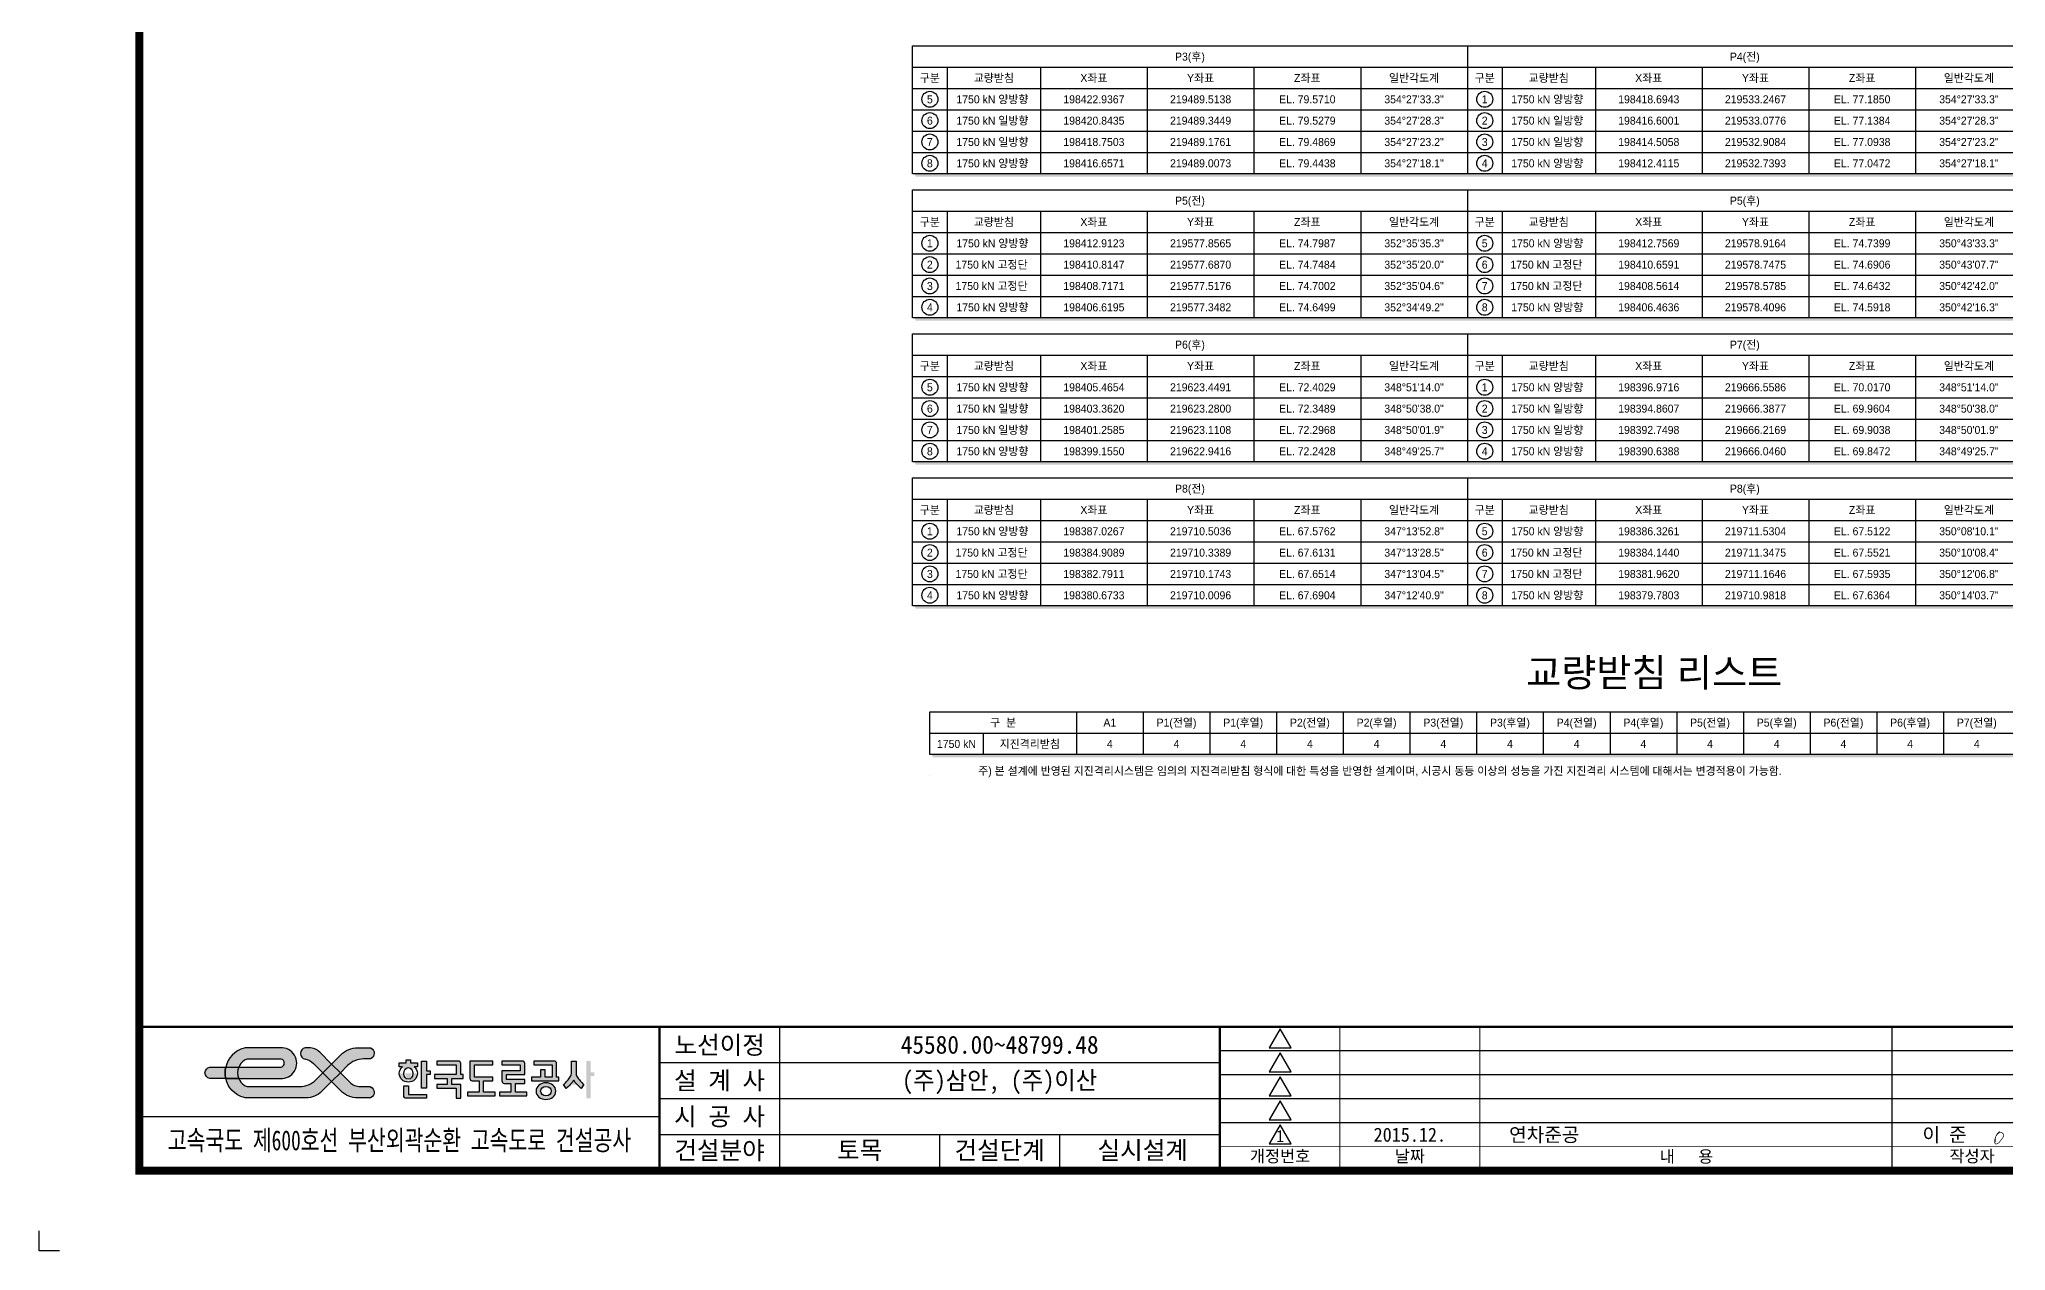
# Model space of a CAD drawing. Header units: feet. Extents: x 0 to 504600, y 0 to 356400.
# Drawn here: x 0 to 294842, y 0 to 181715 of the extents above; entities that cross this region are included whole.
import ezdxf
from ezdxf.enums import TextEntityAlignment as Align

# ---------------------------------------------------------------- set-up
doc = ezdxf.new("R2010")
doc.units = ezdxf.units.FT
doc.header["$LTSCALE"] = 600
doc.header["$MEASUREMENT"] = 0
doc.layers.get('0').update_dxf_attribs({"linetype": 'CONTINUOUS'})
for name, color, linetype in [('CS-TABL-LIN1', 4, 'CONTINUOUS'), ('CS-TABL-LIN2', 1, 'CONTINUOUS'), ('CS-TABL-TEX2', 3, 'CONTINUOUS'), ('CX-BORD', 3, 'CONTINUOUS'), ('CX-BORD-LIN1', 4, 'CONTINUOUS'), ('CX-BORD-LIN2', 3, 'CONTINUOUS'), ('CX-BORD-TEX2', 7, 'CONTINUOUS'), ('CX-BORD-TEX3', 6, 'CONTINUOUS'), ('CX-COMM', 3, 'CONTINUOUS'), ('CX-MISC', 2, 'CONTINUOUS'), ('CZ-TEX1', 6, 'CONTINUOUS')]:
    doc.layers.add(name, color=color, linetype=linetype)
doc.styles.add('A_STANDARD', font='')
doc.styles.add('TB_TEXT', font='')
doc.styles.add('TB_WBTXT', font='')
doc.styles.add('TB_WMTXT', font='')
doc.styles.get('A_STANDARD').set_extended_font_data('Dotum')
doc.styles.get('TB_TEXT').set_extended_font_data('DotumChe')
doc.styles.get('TB_WBTXT').set_extended_font_data('Dotum')
doc.styles.get('TB_WMTXT').set_extended_font_data('DotumChe')

# ---------------------------------------------------------------- blocks, each defined once
blk = doc.blocks.new('CXGLOGO-EX흑백')
h = blk.add_hatch(color=256)
h.paths.add_polyline_path([(12.63, 2.93), (13.94, 2.93, 0.130785), (14.2, 3, 0.568608), (14.23, 5.18, 0.139223), (13.96, 5.26), (11.43, 5.26, 0.198912), (7.89, 3.79), (5.96, 1.87), (7.79, 0.04), (9.3, 1.55, -0.198912)])
h.paths.add_polyline_path([(5.96, -1.79), (4.13, 0.04), (2.64, -1.46, -0.198912), (-0.68, -2.83), (-11.36, -2.83, -0.149968), (-12.24, -2.56, -0.149163), (-13.39, -1.14), (-16.1, -1.14, 0.278403), (-12.27, -5.13, 0.065939), (-11.87, -5.18), (0.62, -5.18, 0.198912), (3.94, -3.81)])
h.paths.add_polyline_path([(-16.1, 1.21), (-19.37, 1.21, 0.888889), (-19.37, -1.14), (-16.1, -1.14, -0.111111)])
h.paths.add_polyline_path([(-11.36, 2.91), (-4.68, 2.91, -0.057559), (-4.56, 2.9, -0.792918), (-4.56, 1.23, -0.057559), (-4.68, 1.21), (-13.39, 1.21, 0.193915), (-13.39, -1.14), (-4.74, -1.14, 1.071754), (-4.74, 5.26), (-11.87, 5.26, 0.065939), (-12.27, 5.21, 0.278403), (-16.1, 1.21), (-13.39, 1.21, -0.149163), (-12.24, 2.64, -0.149968)])
h = blk.add_hatch(color=256)
h.paths.add_polyline_path([(3.49, 4.34, 0.198912), (1.27, 5.26), (0.48, 5.26, 0.833808), (0.38, 2.93, -0.177326), (2.18, 1.99), (4.13, 0.04), (5.96, 1.87)])
h.paths.add_polyline_path([(9.74, -1.92), (7.79, 0.04), (5.96, -1.79), (7.89, -3.71, 0.198912), (11.43, -5.18), (13.94, -5.18, 0.129219), (14.2, -5.12, 0.604319), (14.13, -2.89, 0.11379), (13.9, -2.83), (11.96, -2.83, -0.198912)])
h = blk.add_hatch(color=256)
h.paths.add_polyline_path([(5.96, 1.87), (4.13, 0.04), (5.96, -1.79), (7.79, 0.04)])
h.paths.add_polyline_path([(-13.39, 1.21), (-16.1, 1.21, 0.111111), (-16.1, -1.14), (-13.39, -1.14, -0.193915)])
h = blk.add_hatch(color=256)
edge = h.paths.add_edge_path()
edge.add_line((55.91, 2.5), (56.86, 2.5))
edge.add_line((56.86, 2.5), (56.86, 0.09))
edge.add_arc((58.53, 0.09), 1.68, 180, 195.4084)
edge.add_arc((58.47, 0.08), 1.62, 195.4084, 211.407)
edge.add_arc((62.73, 2.67), 6.6, 211.407, 220.8846)
edge.add_arc((62.66, 2.61), 6.51, 220.8846, 230.4986)
edge.add_line((58.52, -2.41), (57.95, -3.23))
edge.add_arc((62.64, 2.48), 7.39, 221.3708, 230.5683, ccw=False)
edge.add_arc((62.86, 2.67), 7.69, 212.5284, 221.3728, ccw=False)
edge.add_arc((49.9, 2.67), 7.69, 318.6272, 327.4716, ccw=False)
edge.add_arc((50.12, 2.48), 7.39, 309.4317, 318.6292, ccw=False)
edge.add_line((54.82, -3.23), (54.24, -2.41))
edge.add_arc((50.17, 2.55), 6.42, 309.4355, 319.1813)
edge.add_arc((49.96, 2.73), 6.69, 319.1787, 328.5297)
edge.add_arc((54.29, 0.07), 1.61, 328.5765, 344.6082)
edge.add_arc((54.23, 0.09), 1.67, 344.5729, 360.0187)
edge.add_line((55.91, 0.09), (55.91, 2.5))
edge = h.paths.add_edge_path()
edge.add_arc((22.07, -0.1), 1.77, 0.3447, 51.8065, ccw=False)
edge.add_arc((21.99, -0.04), 1.86, 268.639, 358.4888, ccw=False)
edge.add_arc((21.9, -0.04), 1.86, 181.4953, 271.3769, ccw=False)
edge.add_arc((21.82, -0.1), 1.77, 128.1945, 179.6543, ccw=False)
edge.add_line((20.72, 1.3), (20.04, 1.3))
edge.add_line((20.04, 1.3), (20.04, 2.11))
edge.add_line((20.04, 2.11), (21.47, 2.11))
edge.add_line((21.47, 2.11), (21.47, 2.75))
edge.add_line((21.47, 2.75), (22.42, 2.75))
edge.add_line((22.42, 2.75), (22.42, 2.11))
edge.add_line((22.42, 2.11), (23.84, 2.11))
edge.add_line((23.84, 2.11), (23.84, 1.3))
edge.add_line((23.84, 1.3), (23.17, 1.3))
h.paths.add_polyline_path([(60.66, 0.17), (60.66, -0.6), (59.94, -0.6), (59.94, -5.25), (58.99, -5.25), (58.99, 2.5), (59.94, 2.5), (59.94, 0.17)])
edge = h.paths.add_edge_path()
edge.add_line((48.07, 2.5), (48.07, 1.72))
edge.add_line((48.07, 1.72), (51.87, 1.72))
edge.add_line((51.87, 1.72), (51.87, -0.86))
edge.add_line((51.87, -0.86), (50.44, -0.86))
edge.add_line((50.44, -0.86), (50.44, 0.69))
edge.add_line((50.44, 0.69), (49.49, 0.69))
edge.add_line((49.49, 0.69), (49.49, -0.86))
edge.add_line((49.49, -0.86), (47.59, -0.86))
edge.add_line((47.59, -0.86), (47.59, -1.63))
edge.add_line((47.59, -1.63), (53.29, -1.63))
edge.add_line((53.29, -1.63), (53.29, -0.86))
edge.add_line((53.29, -0.86), (52.82, -0.86))
edge.add_line((52.82, -0.86), (52.82, 1.98))
edge.add_arc((52.27, 1.98), 0.549, 360, 400.6008)
edge.add_arc((52.34, 2.04), 0.455, 40.6008, 89.6611)
edge.add_line((52.34, 2.5), (48.07, 2.5))
edge = h.paths.add_edge_path()
edge.add_line((41.42, 2.5), (41.42, 1.72))
edge.add_line((41.42, 1.72), (45.22, 1.72))
edge.add_line((45.22, 1.72), (45.22, 0.43))
edge.add_line((45.22, 0.43), (41.42, 0.43))
edge.add_line((41.42, 0.43), (41.42, -1.63))
edge.add_arc((41.97, -1.63), 0.549, 180, 220.6008)
edge.add_arc((41.9, -1.7), 0.455, 220.6008, 269.6611)
edge.add_line((41.89, -2.15), (43.32, -2.15))
edge.add_line((43.32, -2.15), (43.32, -3.96))
edge.add_line((43.32, -3.96), (40.94, -3.96))
edge.add_line((40.94, -3.96), (40.94, -4.73))
edge.add_line((40.94, -4.73), (46.64, -4.73))
edge.add_line((46.64, -4.73), (46.64, -3.96))
edge.add_line((46.64, -3.96), (44.27, -3.96))
edge.add_line((44.27, -3.96), (44.27, -2.15))
edge.add_line((44.27, -2.15), (46.17, -2.15))
edge.add_line((46.17, -2.15), (46.17, -1.38))
edge.add_line((46.17, -1.38), (42.37, -1.38))
edge.add_line((42.37, -1.38), (42.37, -0.34))
edge.add_line((42.37, -0.34), (46.17, -0.34))
edge.add_line((46.17, -0.34), (46.17, 1.98))
edge.add_arc((45.62, 1.98), 0.549, 360, 400.6008)
edge.add_arc((45.69, 2.04), 0.455, 40.6008, 89.6611)
edge.add_line((45.69, 2.5), (41.42, 2.5))
edge = h.paths.add_edge_path()
edge.add_line((39.52, 2.5), (34.77, 2.5))
edge.add_line((34.77, 2.5), (34.77, -1.12))
edge.add_arc((35.32, -1.12), 0.549, 180, 220.6008)
edge.add_arc((35.25, -1.18), 0.455, 220.6008, 269.6611)
edge.add_line((35.24, -1.63), (36.67, -1.63))
edge.add_line((36.67, -1.63), (36.67, -3.96))
edge.add_line((36.67, -3.96), (34.29, -3.96))
edge.add_line((34.29, -3.96), (34.29, -4.73))
edge.add_line((34.29, -4.73), (39.99, -4.73))
edge.add_line((39.99, -4.73), (39.99, -3.96))
edge.add_line((39.99, -3.96), (37.62, -3.96))
edge.add_line((37.62, -3.96), (37.62, -1.63))
edge.add_line((37.62, -1.63), (39.52, -1.63))
edge.add_line((39.52, -1.63), (39.52, -0.86))
edge.add_line((39.52, -0.86), (35.72, -0.86))
edge.add_line((35.72, -0.86), (35.72, 1.72))
edge.add_line((35.72, 1.72), (39.52, 1.72))
edge.add_line((39.52, 1.72), (39.52, 2.5))
edge = h.paths.add_edge_path()
edge.add_line((31.92, -5.25), (32.87, -5.25))
edge.add_line((32.87, -5.25), (32.87, -2.41))
edge.add_line((32.87, -2.41), (30.97, -2.41))
edge.add_line((30.97, -2.41), (30.97, -1.12))
edge.add_line((30.97, -1.12), (33.34, -1.12))
edge.add_line((33.34, -1.12), (33.34, -0.34))
edge.add_line((33.34, -0.34), (32.87, -0.34))
edge.add_line((32.87, -0.34), (32.87, 1.98))
edge.add_arc((32.32, 1.98), 0.549, 360, 400.6008)
edge.add_arc((32.39, 2.04), 0.455, 40.6008, 89.6611)
edge.add_line((32.39, 2.5), (27.88, 2.5))
edge.add_line((27.88, 2.5), (27.88, 1.72))
edge.add_line((27.88, 1.72), (31.92, 1.72))
edge.add_line((31.92, 1.72), (31.92, -0.34))
edge.add_line((31.92, -0.34), (27.41, -0.34))
edge.add_line((27.41, -0.34), (27.41, -1.12))
edge.add_line((27.41, -1.12), (30.02, -1.12))
edge.add_line((30.02, -1.12), (30.02, -2.41))
edge.add_line((30.02, -2.41), (27.88, -2.41))
edge.add_line((27.88, -2.41), (27.88, -3.18))
edge.add_line((27.88, -3.18), (31.92, -3.18))
edge.add_line((31.92, -3.18), (31.92, -5.25))
edge = h.paths.add_edge_path()
edge.add_line((25.74, -5.25), (21.47, -5.25))
edge.add_arc((21.47, -4.8), 0.449, 220.2619, 270, ccw=False)
edge.add_arc((21.55, -4.73), 0.558, 180.3389, 220.2619, ccw=False)
edge.add_arc((195.56, -3.7), 174.57, 179.6611, 180.3389, ccw=False)
edge.add_line((20.99, -2.67), (21.94, -2.67))
edge.add_line((21.94, -2.67), (21.94, -4.47))
edge.add_line((21.94, -4.47), (25.74, -4.47))
edge.add_line((25.74, -4.47), (25.74, -5.25))
edge = h.paths.add_edge_path(flags=16)
edge.add_ellipse((50.6, -3.77), major_axis=(-1.11, 0), ratio=0.86651, start_angle=0, end_angle=360)
edge = h.paths.add_edge_path()
edge.add_ellipse((50.6, -3.77), major_axis=(2.06, 0), ratio=0.842916, start_angle=0, end_angle=360, ccw=False)
h.paths.add_polyline_path([(26.46, 0.43), (26.46, -0.34), (25.74, -0.34), (25.74, -3.18), (24.67, -3.18), (24.67, 2.5), (25.74, 2.5), (25.74, 0.43)])
edge = h.paths.add_edge_path(flags=16)
edge.add_ellipse((21.94, -0.09), major_axis=(0, 1.22), ratio=0.776497, start_angle=0, end_angle=360, ccw=False)
for points in [[(-11.36, 2.91, 0.149968), (-12.24, 2.64, 0.149163), (-13.39, 1.21, 0.193915), (-13.39, -1.14), (-4.74, -1.14, 1.071754), (-4.74, 5.26), (-11.87, 5.26, 0.065939), (-12.27, 5.21, 0.278403), (-16.1, 1.21), (-13.39, 1.21), (-4.68, 1.21, 0.057559), (-4.56, 1.23, 0.792918), (-4.56, 2.9, 0.057559), (-4.68, 2.91), (-11.36, 2.91)], [(0.38, 2.93, -0.177326), (2.18, 1.99), (4.13, 0.04), (5.96, 1.87), (3.49, 4.34, 0.198912), (1.27, 5.26), (0.48, 5.26, 0.87142), (0.48, 2.91)], [(23.17, 1.3, -0.228396), (23.84, -0.09, -0.413446), (21.94, -1.89, -0.413609), (20.04, -0.09, -0.228387), (20.72, 1.3), (20.04, 1.3), (20.04, 2.11), (21.47, 2.11), (21.47, 2.75), (22.42, 2.75), (22.42, 2.11), (23.84, 2.11), (23.84, 1.3), (23.17, 1.3)], [(31.92, -5.25), (32.87, -5.25), (32.87, -2.41), (30.97, -2.41), (30.97, -1.12), (33.34, -1.12), (33.34, -0.34), (32.87, -0.34), (32.87, 1.98, 0.179031), (32.74, 2.34, 0.217397), (32.39, 2.5), (27.88, 2.5), (27.88, 1.72), (31.92, 1.72), (31.92, -0.34), (27.41, -0.34), (27.41, -1.12), (30.02, -1.12), (30.02, -2.41), (27.88, -2.41), (27.88, -3.18), (31.92, -3.18), (31.92, -5.25)], [(39.52, 2.5), (34.77, 2.5), (34.77, -1.12, 0.179031), (34.9, -1.48, 0.217397), (35.24, -1.63), (36.67, -1.63), (36.67, -3.96), (34.29, -3.96), (34.29, -4.73), (39.99, -4.73), (39.99, -3.96), (37.62, -3.96), (37.62, -1.63), (39.52, -1.63), (39.52, -0.86), (35.72, -0.86), (35.72, 1.72), (39.52, 1.72), (39.52, 2.5)], [(41.42, 2.5), (41.42, 1.72), (45.22, 1.72), (45.22, 0.43), (41.42, 0.43), (41.42, -1.63, 0.179031), (41.55, -1.99, 0.217397), (41.89, -2.15), (43.32, -2.15), (43.32, -3.96), (40.94, -3.96), (40.94, -4.73), (46.64, -4.73), (46.64, -3.96), (44.27, -3.96), (44.27, -2.15), (46.17, -2.15), (46.17, -1.38), (42.37, -1.38), (42.37, -0.34), (46.17, -0.34), (46.17, 1.98, 0.179031), (46.04, 2.34, 0.217397), (45.69, 2.5), (41.42, 2.5)], [(48.07, 2.5), (48.07, 1.72), (51.87, 1.72), (51.87, -0.86), (50.44, -0.86), (50.44, 0.69), (49.49, 0.69), (49.49, -0.86), (47.59, -0.86), (47.59, -1.63), (53.29, -1.63), (53.29, -0.86), (52.82, -0.86), (52.82, 1.98, 0.179031), (52.69, 2.34, 0.217397), (52.34, 2.5), (48.07, 2.5)], [(55.91, 2.5), (56.86, 2.5), (56.86, 0.09, 0.067333), (56.92, -0.35, 0.069921), (57.09, -0.77, 0.041378), (57.74, -1.65, 0.041974), (58.52, -2.41), (57.95, -3.23, -0.040153), (57.09, -2.41, -0.03861), (56.38, -1.46, -0.03861), (55.67, -2.41, -0.040153), (54.82, -3.23), (54.24, -2.41, 0.042549), (55.02, -1.65, 0.040824), (55.67, -0.77, 0.070066), (55.85, -0.35, 0.067497), (55.91, 0.09), (55.91, 2.5)], [(25.74, -5.25), (21.47, -5.25, -0.220496), (21.13, -5.09, -0.175981), (20.99, -4.73, -0.002958), (20.99, -2.67), (21.94, -2.67), (21.94, -4.47), (25.74, -4.47), (25.74, -5.25)]]:
    blk.add_lwpolyline(points, format="xyb")
for points in [[(14.2, 3, -0.130785), (13.94, 2.93), (12.63, 2.93, 0.198912), (9.3, 1.55), (7.79, 0.04), (5.96, 1.87), (7.89, 3.79, -0.198912), (11.43, 5.26), (13.96, 5.26, -0.139223), (14.23, 5.18, -0.568608)], [(-19.37, -1.14, -0.888889), (-19.37, 1.21), (-16.1, 1.21, 0.111111), (-16.1, -1.14)], [(-16.1, 1.21), (-13.39, 1.21, 0.193915), (-13.39, -1.14), (-16.1, -1.14, -0.111111)], [(5.96, -1.79), (3.94, -3.81, -0.198912), (0.62, -5.18), (-11.87, -5.18, -0.065939), (-12.27, -5.13, -0.278403), (-16.1, -1.14), (-13.39, -1.14, 0.149163), (-12.24, -2.56, 0.149968), (-11.36, -2.83), (-0.68, -2.83, 0.198912), (2.64, -1.46), (4.13, 0.04)], [(7.79, 0.04), (9.74, -1.92, 0.198912), (11.96, -2.83), (13.9, -2.83, -0.11379), (14.13, -2.89, -0.604319), (14.2, -5.12, -0.129219), (13.94, -5.18), (11.43, -5.18, -0.198912), (7.89, -3.71), (5.96, -1.79)]]:
    blk.add_lwpolyline(points, format="xyb", close=True)
blk.add_lwpolyline([(5.96, 1.87), (7.79, 0.04), (5.96, -1.79), (4.13, 0.04), (5.96, 1.87)])
blk.add_lwpolyline([(26.46, 0.43), (26.46, -0.34), (25.74, -0.34), (25.74, -3.18), (24.67, -3.18), (24.67, 2.5), (25.74, 2.5), (25.74, 0.43)], close=True)
at = {"extrusion": (0, 0, -1)}
blk.add_ellipse((21.94, -0.09), major_axis=(0, 1.22), ratio=0.776497, start_param=3.141593, end_param=9.424778, dxfattribs=at)
blk.add_ellipse((50.6, -3.77), major_axis=(2.06, 0), ratio=0.842916, dxfattribs=at)
blk.add_ellipse((50.6, -3.77), major_axis=(-1.11, 0), ratio=0.86651)
blk = doc.blocks.new('CXBLKA1')
at = {"layer": 'CX-BORD-LIN1', "const_width": 2}
blk.add_lwpolyline([(796, 0), (0, 0), (0, 554), (796, 554)], close=True, dxfattribs=at)
at = {"layer": 'CX-BORD-LIN1'}
for points, const_width in [([(796, 36), (0, 36)], 0.6), ([(130, 0), (130, 36)], 0.6), ([(160, 0), (160, 36)], 0.3), ([(270, 0), (270, 36)], 0.6), ([(300, 0), (300, 36)], 0.3), ([(335, 0), (335, 36)], 0.3), ([(558, 6), (270, 6)], 0.2)]:
    blk.add_lwpolyline(points, dxfattribs=dict(at, const_width=const_width))
for points in [[(285.08, 35.47), (282.34, 30.71), (287.83, 30.71)], [(285.08, 29.47), (282.34, 24.71), (287.83, 24.71)], [(285.08, 23.47), (282.34, 18.71), (287.83, 18.71)], [(285.08, 17.47), (282.34, 12.71), (287.83, 12.71)], [(285.08, 11.47), (282.34, 6.71), (287.83, 6.71)]]:
    blk.add_lwpolyline(points, close=True, dxfattribs=at)
blk.add_lwpolyline([(438, 0), (438, 36)], dxfattribs=at)
at = {"layer": 'CX-BORD-LIN2'}
blk.add_line((558, 30), (270, 30), dxfattribs=at)
at = {"layer": 'CX-BORD-LIN2', "const_width": 0.3}
for points in [[(270, 27), (130, 27)], [(270, 18), (130, 18)], [(130, 13.5), (0, 13.5)], [(270, 9), (130, 9)], [(200, 0), (200, 9)], [(230, 0), (230, 9)]]:
    blk.add_lwpolyline(points, dxfattribs=at)
at = {"layer": 'CX-BORD-LIN2'}
for points in [[(558, 24), (270, 24)], [(558, 18), (270, 18)], [(558, 12), (270, 12)]]:
    blk.add_lwpolyline(points, dxfattribs=at)
at = {"layer": 'CX-MISC'}
blk.add_lwpolyline([(-20, -20), (-25, -20), (-25, -15)], dxfattribs=at)
at = {"layer": 'CX-MISC', "xscale": 1.2, "yscale": 1.2}
blk.add_blockref('CXGLOGO-EX흑백', (40.89, 24.42), dxfattribs=at)
at = {"layer": 'CX-BORD-LIN1', "style": 'TB_TEXT'}
for tag, height, p in [('TR_RDAT5', 3.5, (317.5, 33)), ('TR_DGN5', 3.5, (451.12, 33)), ('TR_CHK5', 3.5, (491.12, 33)), ('TR_APP5', 3.5, (531.12, 33)), ('TR_RNUM5', 3, (285.11, 32.64)), ('TR_RNUM4', 3, (285.11, 26.64)), ('TR_RDAT4', 3.5, (317.5, 27)), ('TR_DGN4', 3.5, (451.12, 27)), ('TR_CHK4', 3.5, (491.12, 27)), ('TR_APP4', 3.5, (531.12, 27)), ('TR_RNUM3', 3, (285.11, 20.64)), ('TR_RDAT3', 3.5, (317.5, 21)), ('TR_DGN3', 3.5, (451.12, 21)), ('TR_CHK3', 3.5, (491.12, 21)), ('TR_APP3', 3.5, (531.12, 21)), ('TR_RNUM2', 3, (285.11, 14.64)), ('TR_RDAT2', 3.5, (317.5, 15)), ('TR_DGN2', 3.5, (451.12, 15)), ('TR_CHK2', 3.5, (491.12, 15)), ('TR_APP2', 3.5, (531.12, 15)), ('TR_RNUM1', 3, (285.11, 8.64)), ('TR_RDAT1', 3.5, (317.5, 9)), ('TR_DGN1', 3.5, (451.12, 9)), ('TR_CHK1', 3.5, (491.12, 9)), ('TR_APP1', 3.5, (531.12, 9))]:
    blk.add_attdef(tag, text='', height=height, dxfattribs=at).set_placement(p, align=Align.MIDDLE_CENTER)
for tag, p in [('TR_RCON5', (342.3, 33)), ('TR_RCON4', (342.3, 27)), ('TR_RCON3', (342.3, 21)), ('TR_RCON2', (342.3, 15)), ('TR_RCON1', (342.3, 9))]:
    blk.add_attdef(tag, text='', height=3.5, dxfattribs=at).set_placement(p, align=Align.MIDDLE_LEFT)
at = {"layer": 'CX-BORD-LIN2', "style": 'TB_TEXT'}
blk.add_attdef('TD_VERSION', text='', height=3, rotation=90, dxfattribs=at).set_placement((800.5, 48.01), align=Align.MIDDLE_CENTER)
at = {"layer": 'CX-BORD-TEX2', "style": 'TB_WMTXT'}
for tag, height, p in [('TB_CNAME', 5, (15.34, 531.83)), ('TB_CSCOP', 4, (16.63, 523.83))]:
    blk.add_attdef(tag, text='', height=height, dxfattribs=at).set_placement(p, align=Align.BOTTOM_LEFT)
at = {"layer": 'CX-BORD-TEX2', "style": 'TB_WBTXT'}
for tag, height, p in [('TB_MTITIL', 10, (398, 533.33)), ('TB_STITL', 7, (398, 518.33))]:
    blk.add_attdef(tag, text='', height=height, dxfattribs=at).set_placement(p, align=Align.MIDDLE_CENTER)
at = {"layer": 'CX-BORD-TEX3', "style": 'TB_TEXT'}
for s, height, p in [('노선이정', 4.5, (145.03, 31.46)), ('설 계 사', 4.5, (145, 22.59)), ('시 공 사', 4.5, (145, 13.59)), ('건설분야', 4.5, (145, 5.13)), ('건설단계', 4.5, (215, 5.13)), ('개정번호', 3, (285.08, 3.66)), ('날짜', 3, (317.5, 3.66)), ('내   용', 3, (386.64, 3.58)), ('작성자', 3, (458, 3.66))]:
    blk.add_text(s, height=height, dxfattribs=at).set_placement(p, align=Align.MIDDLE)
for tag, height, p in [('TD_LNDST', 4.5, (215, 31.5)), ('TD_DSECT', 4.5, (605.5, 31.5)), ('TD_DDIST', 4.5, (654.5, 31.5)), ('TD_DNAME_TOP', 4.5, (755, 27.96)), ('TD_CSECT', 4.5, (605.5, 22.5)), ('TD_CDIST', 4.5, (654.5, 22.5)), ('TD_DNAME_MAIN', 4.5, (755, 21.47)), ('TD_CCOMP', 4.5, (215, 13.59)), ('TD_HSCAL', 4.5, (620.88, 13.75)), ('TD_VSCAL', 4.5, (656.86, 13.75)), ('TD_DNAME_BOT', 3, (755, 15.25)), ('TD_FIELD', 4.5, (180, 5.13)), ('TD_CSTEP', 4.5, (250.74, 5.13)), ('TD_DWGCODE', 4.5, (637, 4.79)), ('TD_DWGNO', 4.5, (755, 5))]:
    blk.add_attdef(tag, text='', height=height, dxfattribs=at).set_placement(p, align=Align.MIDDLE_CENTER)
for tag, height, width, p in [('TD_DCOMP', 4.5, 0.95, (215, 22.59)), ('TD_CNAME', 5, 0.78, (65, 7.6))]:
    blk.add_attdef(tag, text='', height=height, dxfattribs=dict(at, width=width)).set_placement(p, align=Align.MIDDLE_CENTER)

msp = doc.modelspace()

# ---------------------------------------------------------------- linework, layer by layer
at = {"layer": 'CS-TABL-LIN1'}
for points in [[(130928, 180715), (380528, 180715), (380528, 161515), (130928, 161515)], [(130928, 159115), (380528, 159115), (380528, 139915), (130928, 139915)], [(130928, 137515), (380528, 137515), (380528, 118315), (130928, 118315)], [(130928, 115915), (380528, 115915), (380528, 96715), (130928, 96715)], [(133515, 80815), (345515, 80815), (345515, 74415), (133515, 74415)]]:
    msp.add_lwpolyline(points, close=True, dxfattribs=at)
at = {"layer": 'CS-TABL-LIN2'}
for p, q in [((136128, 180715), (136128, 180715)), ((150128, 180715), (150128, 180715)), ((166128, 180715), (166128, 180715)), ((182128, 180715), (182128, 180715)), ((198128, 180715), (198128, 180715)), ((214128, 180715), (214128, 161515)), ((219328, 180715), (219328, 180715)), ((233328, 180715), (233328, 180715)), ((249328, 180715), (249328, 180715)), ((265328, 180715), (265328, 180715)), ((281328, 180715), (281328, 180715)), ((130928, 177515), (380528, 177515)), ((136128, 177515), (136128, 161515)), ((150128, 177515), (150128, 161515)), ((166128, 177515), (166128, 161515)), ((182128, 177515), (182128, 161515)), ((198128, 177515), (198128, 161515)), ((219328, 177515), (219328, 161515)), ((233328, 177515), (233328, 161515)), ((249328, 177515), (249328, 161515)), ((265328, 177515), (265328, 161515)), ((281328, 177515), (281328, 161515)), ((130928, 174315), (380528, 174315)), ((130928, 171115), (380528, 171115)), ((130928, 167915), (380528, 167915)), ((130928, 164715), (380528, 164715)), ((136128, 159115), (136128, 159115)), ((150128, 159115), (150128, 159115)), ((166128, 159115), (166128, 159115)), ((182128, 159115), (182128, 159115)), ((198128, 159115), (198128, 159115)), ((214128, 159115), (214128, 139915)), ((219328, 159115), (219328, 159115)), ((233328, 159115), (233328, 159115)), ((249328, 159115), (249328, 159115)), ((265328, 159115), (265328, 159115)), ((281328, 159115), (281328, 159115)), ((130928, 155915), (380528, 155915)), ((136128, 155915), (136128, 139915)), ((150128, 155915), (150128, 139915)), ((166128, 155915), (166128, 139915)), ((182128, 155915), (182128, 139915)), ((198128, 155915), (198128, 139915)), ((219328, 155915), (219328, 139915)), ((233328, 155915), (233328, 139915)), ((249328, 155915), (249328, 139915)), ((265328, 155915), (265328, 139915)), ((281328, 155915), (281328, 139915)), ((130928, 152715), (380528, 152715)), ((130928, 149515), (380528, 149515)), ((130928, 146315), (380528, 146315)), ((130928, 143115), (380528, 143115)), ((136128, 137515), (136128, 137515)), ((150128, 137515), (150128, 137515)), ((166128, 137515), (166128, 137515)), ((182128, 137515), (182128, 137515)), ((198128, 137515), (198128, 137515)), ((214128, 137515), (214128, 118315)), ((219328, 137515), (219328, 137515)), ((233328, 137515), (233328, 137515)), ((249328, 137515), (249328, 137515)), ((265328, 137515), (265328, 137515)), ((281328, 137515), (281328, 137515)), ((130928, 134315), (380528, 134315)), ((136128, 134315), (136128, 118315)), ((150128, 134315), (150128, 118315)), ((166128, 134315), (166128, 118315)), ((182128, 134315), (182128, 118315)), ((198128, 134315), (198128, 118315)), ((219328, 134315), (219328, 118315)), ((233328, 134315), (233328, 118315)), ((249328, 134315), (249328, 118315)), ((265328, 134315), (265328, 118315)), ((281328, 134315), (281328, 118315)), ((130928, 131115), (380528, 131115)), ((130928, 127915), (380528, 127915)), ((130928, 124715), (380528, 124715)), ((130928, 121515), (380528, 121515)), ((136128, 115915), (136128, 115915)), ((150128, 115915), (150128, 115915)), ((166128, 115915), (166128, 115915)), ((182128, 115915), (182128, 115915)), ((198128, 115915), (198128, 115915)), ((214128, 115915), (214128, 96715)), ((219328, 115915), (219328, 115915)), ((233328, 115915), (233328, 115915)), ((249328, 115915), (249328, 115915)), ((265328, 115915), (265328, 115915)), ((281328, 115915), (281328, 115915)), ((130928, 112715), (380528, 112715)), ((136128, 112715), (136128, 96715)), ((150128, 112715), (150128, 96715)), ((166128, 112715), (166128, 96715)), ((182128, 112715), (182128, 96715)), ((198128, 112715), (198128, 96715)), ((219328, 112715), (219328, 96715)), ((233328, 112715), (233328, 96715)), ((249328, 112715), (249328, 96715)), ((265328, 112715), (265328, 96715)), ((281328, 112715), (281328, 96715)), ((130928, 109515), (380528, 109515)), ((130928, 106315), (380528, 106315)), ((130928, 103115), (380528, 103115)), ((130928, 99915), (380528, 99915)), ((133515, 80815), (133515, 80815)), ((141515, 80815), (141515, 80815)), ((155515, 80815), (155515, 74415)), ((165515, 80815), (165515, 74415)), ((175515, 80815), (175515, 74415)), ((185515, 80815), (185515, 74415)), ((195515, 80815), (195515, 74415)), ((205515, 80815), (205515, 74415)), ((215515, 80815), (215515, 74415)), ((225515, 80815), (225515, 74415)), ((235515, 80815), (235515, 74415)), ((245515, 80815), (245515, 74415)), ((255515, 80815), (255515, 74415)), ((265515, 80815), (265515, 74415)), ((275515, 80815), (275515, 74415)), ((285515, 80815), (285515, 74415)), ((133515, 77615), (133515, 77615)), ((133515, 77615), (345515, 77615)), ((141515, 77615), (345515, 77615)), ((141515, 77615), (141515, 74415)), ((133515, 74415), (133515, 74415)), ((133515, 71215), (133515, 71215))]:
    msp.add_line(p, q, dxfattribs=at)
for centre in [(133528, 172715), (216728, 172715), (133528, 169515), (216728, 169515), (133528, 166315), (216728, 166315), (133528, 163115), (216728, 163115), (133528, 151115), (216728, 151115), (133528, 147915), (216728, 147915), (133528, 144715), (216728, 144715), (133528, 141515), (216728, 141515), (133528, 129515), (216728, 129515), (133528, 126315), (216728, 126315), (133528, 123115), (216728, 123115), (133528, 119915), (216728, 119915), (133528, 107915), (216728, 107915), (133528, 104715), (216728, 104715), (133528, 101515), (216728, 101515), (133528, 98315), (216728, 98315)]:
    msp.add_circle(centre, 1200, dxfattribs=at)
for points in [[(131328, 161515), (380928, 161515), (131328, 161115), (380928, 161115)], [(131328, 139915), (380928, 139915), (131328, 139515), (380928, 139515)], [(131328, 118315), (380928, 118315), (131328, 117915), (380928, 117915)], [(131328, 96715), (380928, 96715), (131328, 96315), (380928, 96315)], [(133915, 74415), (345915, 74415), (133915, 74015), (345915, 74015)]]:
    msp.add_solid(points, dxfattribs=at)
at = {"layer": 'CX-COMM', "const_width": 100}
msp.add_lwpolyline([(293996, 17885), (293762, 17754), (293580, 17562), (293446, 17319), (293375, 17185), (293277, 16892), (293180, 16560), (293177, 16313), (293229, 16139), (293318, 16029), (293480, 16011), (293664, 16074), (293858, 16235), (293980, 16388), (294133, 16568), (294312, 16809), (294428, 16981), (294525, 17209), (294540, 17328), (294507, 17490), (294312, 17695), (294122, 17749), (293943, 17733), (293804, 17648), (293544, 17386), (293375, 17185), (293273, 16748), (293273, 16498), (293342, 16356), (293408, 16300)], dxfattribs=at)

# ---------------------------------------------------------------- block references
at = {"layer": 'CX-BORD'}
ref = msp.add_blockref('CXBLKA1', (15000, 12000), dxfattribs=dict(at, xscale=600, yscale=600, zscale=600))
ref.add_attrib('TD_CNAME', '고속국도 제600호선 부산외곽순환 고속도로 건설공사', dxfattribs={"layer": 'CX-BORD-TEX3', "height": 3000, "style": 'TB_TEXT', "width": 0.75}).set_placement((54000, 16557), align=Align.MIDDLE_CENTER)
ref.add_attrib('TD_FIELD', '토목', dxfattribs={"layer": 'CX-BORD-TEX3', "height": 2700, "style": 'TB_TEXT'}).set_placement((123000, 15075), align=Align.MIDDLE_CENTER)
ref.add_attrib('TD_CSTEP', '실시설계', dxfattribs={"layer": 'CX-BORD-TEX3', "height": 2700, "style": 'TB_TEXT'}).set_placement((165446, 15075), align=Align.MIDDLE_CENTER)
ref.add_attrib('TD_DCOMP', '(주)삼안, (주)이산', dxfattribs={"layer": 'CX-BORD-TEX3', "height": 2700, "style": 'TB_TEXT', "width": 0.95}).set_placement((144000, 25553), align=Align.MIDDLE_CENTER)
ref.add_attrib('TD_LNDST', '45580.00~48799.48', dxfattribs={"layer": 'CX-BORD-TEX3', "height": 2700, "style": 'TB_TEXT'}).set_placement((144000, 30900), align=Align.MIDDLE_CENTER)
ref.add_attrib('TR_RNUM1', '1', dxfattribs={"layer": 'CX-BORD-TEX3', "height": 1800, "style": 'TB_TEXT'}).set_placement((186063, 17182), align=Align.MIDDLE_CENTER)
ref.add_attrib('TR_RDAT1', '2015.12.', dxfattribs={"layer": 'CX-BORD-TEX3', "height": 2100, "style": 'TB_TEXT'}).set_placement((205500, 17400), align=Align.MIDDLE_CENTER)
ref.add_attrib('TR_RCON1', '연차준공', dxfattribs={"layer": 'CX-BORD-TEX3', "height": 2100, "style": 'TB_TEXT'}).set_placement((220382, 17400), align=Align.MIDDLE_LEFT)
ref.add_attrib('TR_DGN1', '이 준', dxfattribs={"layer": 'CX-BORD-TEX3', "height": 2100, "style": 'TB_TEXT'}).set_placement((285671, 17400), align=Align.MIDDLE_CENTER)

# ---------------------------------------------------------------- texts
at = {"layer": 'CS-TABL-TEX2', "style": 'A_STANDARD'}
for s, p in [('P3(후)', (172528, 179115)), ('P4(전)', (255728, 179115)), ('구분', (133528, 175915)), ('교량받침', (143128, 175915)), ('X좌표', (158128, 175915)), ('Y좌표', (174128, 175915)), ('Z좌표', (190128, 175915)), ('일반각도계', (206128, 175915)), ('구분', (216728, 175915)), ('교량받침', (226328, 175915)), ('X좌표', (241328, 175915)), ('Y좌표', (257328, 175915)), ('Z좌표', (273328, 175915)), ('일반각도계', (289328, 175915)), ('5', (133528, 172715)), ('1750 kN 양방향 ', (143128, 172715)), ('198422.9367', (158128, 172715)), ('219489.5138', (174128, 172715)), ('EL. 79.5710', (190128, 172715)), ('354°27\'33.3"', (206128, 172715)), ('1', (216728, 172715)), ('1750 kN 양방향 ', (226328, 172715)), ('198418.6943', (241328, 172715)), ('219533.2467', (257328, 172715)), ('EL. 77.1850', (273328, 172715)), ('354°27\'33.3"', (289328, 172715)), ('6', (133528, 169515)), ('1750 kN 일방향 ', (143128, 169515)), ('198420.8435', (158128, 169515)), ('219489.3449', (174128, 169515)), ('EL. 79.5279', (190128, 169515)), ('354°27\'28.3"', (206128, 169515)), ('2', (216728, 169515)), ('1750 kN 일방향 ', (226328, 169515)), ('198416.6001', (241328, 169515)), ('219533.0776', (257328, 169515)), ('EL. 77.1384', (273328, 169515)), ('354°27\'28.3"', (289328, 169515)), ('7', (133528, 166315)), ('1750 kN 일방향 ', (143128, 166315)), ('198418.7503', (158128, 166315)), ('219489.1761', (174128, 166315)), ('EL. 79.4869', (190128, 166315)), ('354°27\'23.2"', (206128, 166315)), ('3', (216728, 166315)), ('1750 kN 일방향 ', (226328, 166315)), ('198414.5058', (241328, 166315)), ('219532.9084', (257328, 166315)), ('EL. 77.0938', (273328, 166315)), ('354°27\'23.2"', (289328, 166315)), ('8', (133528, 163115)), ('1750 kN 양방향 ', (143128, 163115)), ('198416.6571', (158128, 163115)), ('219489.0073', (174128, 163115)), ('EL. 79.4438', (190128, 163115)), ('354°27\'18.1"', (206128, 163115)), ('4', (216728, 163115)), ('1750 kN 양방향 ', (226328, 163115)), ('198412.4115', (241328, 163115)), ('219532.7393', (257328, 163115)), ('EL. 77.0472', (273328, 163115)), ('354°27\'18.1"', (289328, 163115)), ('P5(전)', (172528, 157515)), ('P5(후)', (255728, 157515)), ('구분', (133528, 154315)), ('교량받침', (143128, 154315)), ('X좌표', (158128, 154315)), ('Y좌표', (174128, 154315)), ('Z좌표', (190128, 154315)), ('일반각도계', (206128, 154315)), ('구분', (216728, 154315)), ('교량받침', (226328, 154315)), ('X좌표', (241328, 154315)), ('Y좌표', (257328, 154315)), ('Z좌표', (273328, 154315)), ('일반각도계', (289328, 154315)), ('1', (133528, 151115)), ('1750 kN 양방향 ', (143128, 151115)), ('198412.9123', (158128, 151115)), ('219577.8565', (174128, 151115)), ('EL. 74.7987', (190128, 151115)), ('352°35\'35.3"', (206128, 151115)), ('5', (216728, 151115)), ('1750 kN 양방향 ', (226328, 151115)), ('198412.7569', (241328, 151115)), ('219578.9164', (257328, 151115)), ('EL. 74.7399', (273328, 151115)), ('350°43\'33.3"', (289328, 151115)), ('2', (133528, 147915)), ('1750 kN 고정단', (142783, 147915)), ('198410.8147', (158128, 147915)), ('219577.6870', (174128, 147915)), ('EL. 74.7484', (190128, 147915)), ('352°35\'20.0"', (206128, 147915)), ('6', (216728, 147915)), ('1750 kN 고정단', (225983, 147915)), ('198410.6591', (241328, 147915)), ('219578.7475', (257328, 147915)), ('EL. 74.6906', (273328, 147915)), ('350°43\'07.7"', (289328, 147915)), ('3', (133528, 144715)), ('1750 kN 고정단', (142783, 144715)), ('198408.7171', (158128, 144715)), ('219577.5176', (174128, 144715)), ('EL. 74.7002', (190128, 144715)), ('352°35\'04.6"', (206128, 144715)), ('7', (216728, 144715)), ('1750 kN 고정단', (225983, 144715)), ('198408.5614', (241328, 144715)), ('219578.5785', (257328, 144715)), ('EL. 74.6432', (273328, 144715)), ('350°42\'42.0"', (289328, 144715)), ('4', (133528, 141515)), ('1750 kN 양방향 ', (143128, 141515)), ('198406.6195', (158128, 141515)), ('219577.3482', (174128, 141515)), ('EL. 74.6499', (190128, 141515)), ('352°34\'49.2"', (206128, 141515)), ('8', (216728, 141515)), ('1750 kN 양방향 ', (226328, 141515)), ('198406.4636', (241328, 141515)), ('219578.4096', (257328, 141515)), ('EL. 74.5918', (273328, 141515)), ('350°42\'16.3"', (289328, 141515)), ('P6(후)', (172528, 135915)), ('P7(전)', (255728, 135915)), ('구분', (133528, 132715)), ('교량받침', (143128, 132715)), ('X좌표', (158128, 132715)), ('Y좌표', (174128, 132715)), ('Z좌표', (190128, 132715)), ('일반각도계', (206128, 132715)), ('구분', (216728, 132715)), ('교량받침', (226328, 132715)), ('X좌표', (241328, 132715)), ('Y좌표', (257328, 132715)), ('Z좌표', (273328, 132715)), ('일반각도계', (289328, 132715)), ('5', (133528, 129515)), ('1750 kN 양방향 ', (143128, 129515)), ('198405.4654', (158128, 129515)), ('219623.4491', (174128, 129515)), ('EL. 72.4029', (190128, 129515)), ('348°51\'14.0"', (206128, 129515)), ('1', (216728, 129515)), ('1750 kN 양방향 ', (226328, 129515)), ('198396.9716', (241328, 129515)), ('219666.5586', (257328, 129515)), ('EL. 70.0170', (273328, 129515)), ('348°51\'14.0"', (289328, 129515)), ('6', (133528, 126315)), ('1750 kN 일방향 ', (143128, 126315)), ('198403.3620', (158128, 126315)), ('219623.2800', (174128, 126315)), ('EL. 72.3489', (190128, 126315)), ('348°50\'38.0"', (206128, 126315)), ('2', (216728, 126315)), ('1750 kN 일방향 ', (226328, 126315)), ('198394.8607', (241328, 126315)), ('219666.3877', (257328, 126315)), ('EL. 69.9604', (273328, 126315)), ('348°50\'38.0"', (289328, 126315)), ('1750 kN 일방향 ', (143128, 123115)), ('1750 kN 일방향 ', (226328, 123115)), ('7', (133528, 123115)), ('198401.2585', (158128, 123115)), ('219623.1108', (174128, 123115)), ('EL. 72.2968', (190128, 123115)), ('348°50\'01.9"', (206128, 123115)), ('3', (216728, 123115)), ('198392.7498', (241328, 123115)), ('219666.2169', (257328, 123115)), ('EL. 69.9038', (273328, 123115)), ('348°50\'01.9"', (289328, 123115)), ('8', (133528, 119915)), ('1750 kN 양방향 ', (143128, 119915)), ('198399.1550', (158128, 119915)), ('219622.9416', (174128, 119915)), ('EL. 72.2428', (190128, 119915)), ('348°49\'25.7"', (206128, 119915)), ('4', (216728, 119915)), ('1750 kN 양방향 ', (226328, 119915)), ('198390.6388', (241328, 119915)), ('219666.0460', (257328, 119915)), ('EL. 69.8472', (273328, 119915)), ('348°49\'25.7"', (289328, 119915)), ('P8(전)', (172528, 114315)), ('P8(후)', (255728, 114315)), ('구분', (133528, 111115)), ('교량받침', (143128, 111115)), ('X좌표', (158128, 111115)), ('Y좌표', (174128, 111115)), ('Z좌표', (190128, 111115)), ('일반각도계', (206128, 111115)), ('구분', (216728, 111115)), ('교량받침', (226328, 111115)), ('X좌표', (241328, 111115)), ('Y좌표', (257328, 111115)), ('Z좌표', (273328, 111115)), ('일반각도계', (289328, 111115)), ('1', (133528, 107915)), ('1750 kN 양방향 ', (143128, 107915)), ('198387.0267', (158128, 107915)), ('219710.5036', (174128, 107915)), ('EL. 67.5762', (190128, 107915)), ('347°13\'52.8"', (206128, 107915)), ('5', (216728, 107915)), ('1750 kN 양방향 ', (226328, 107915)), ('198386.3261', (241328, 107915)), ('219711.5304', (257328, 107915)), ('EL. 67.5122', (273328, 107915)), ('350°08\'10.1"', (289328, 107915)), ('2', (133528, 104715)), ('1750 kN 고정단', (142783, 104715)), ('198384.9089', (158128, 104715)), ('219710.3389', (174128, 104715)), ('EL. 67.6131', (190128, 104715)), ('347°13\'28.5"', (206128, 104715)), ('6', (216728, 104715)), ('1750 kN 고정단', (225983, 104715)), ('198384.1440', (241328, 104715)), ('219711.3475', (257328, 104715)), ('EL. 67.5521', (273328, 104715)), ('350°10\'08.4"', (289328, 104715)), ('3', (133528, 101515)), ('1750 kN 고정단', (142783, 101515)), ('198382.7911', (158128, 101515)), ('219710.1743', (174128, 101515)), ('EL. 67.6514', (190128, 101515)), ('347°13\'04.5"', (206128, 101515)), ('7', (216728, 101515)), ('1750 kN 고정단', (225983, 101515)), ('198381.9620', (241328, 101515)), ('219711.1646', (257328, 101515)), ('EL. 67.5935', (273328, 101515)), ('350°12\'06.8"', (289328, 101515)), ('4', (133528, 98315)), ('1750 kN 양방향 ', (143128, 98315)), ('198380.6733', (158128, 98315)), ('219710.0096', (174128, 98315)), ('EL. 67.6904', (190128, 98315)), ('347°12\'40.9"', (206128, 98315)), ('8', (216728, 98315)), ('1750 kN 양방향 ', (226328, 98315)), ('198379.7803', (241328, 98315)), ('219710.9818', (257328, 98315)), ('EL. 67.6364', (273328, 98315)), ('350°14\'03.7"', (289328, 98315))]:
    msp.add_text(s, height=1200, dxfattribs=at).set_placement(p, align=Align.MIDDLE_CENTER)
for s, p in [('구  분', (144515, 78615)), ('A1', (160515, 78615)), ('P1(전열)', (170515, 78615)), ('P1(후열)', (180515, 78615)), ('P2(전열)', (190515, 78615)), ('P2(후열)', (200515, 78615)), ('P3(전열)', (210515, 78615)), ('P3(후열)', (220515, 78615)), ('P4(전열)', (230515, 78615)), ('P4(후열)', (240515, 78615)), ('P5(전열)', (250515, 78615)), ('P5(후열)', (260515, 78615)), ('P6(전열)', (270515, 78615)), ('P6(후열)', (280515, 78615)), ('P7(전열)', (290515, 78615)), ('1750 kN', (137515, 75415)), ('지진격리받침', (148515, 75415)), ('4', (160515, 75415)), ('4', (170515, 75415)), ('4', (180515, 75415)), ('4', (190515, 75415)), ('4', (200515, 75415)), ('4', (210515, 75415)), ('4', (220515, 75415)), ('4', (230515, 75415)), ('4', (240515, 75415)), ('4', (250515, 75415)), ('4', (260515, 75415)), ('4', (270515, 75415)), ('4', (280515, 75415)), ('4', (290515, 75415)), ('주) 본 설계에 반영된 지진격리시스템은 임의의 지진격리받침 형식에 대한 특성을 반영한 설계이며, 시공시 동등 이상의 성능을 가진 지진격리 시스템에 대해서는 변경적용이 가능함.', (201027, 71376))]:
    msp.add_text(s, height=1200, dxfattribs=at).set_placement(p, align=Align.CENTER)
at = {"layer": 'CZ-TEX1', "style": 'A_STANDARD'}
msp.add_text('교량받침 리스트', height=4200, dxfattribs=at).set_placement((242135, 84614), align=Align.CENTER)

doc.saveas('drawing.dxf')
